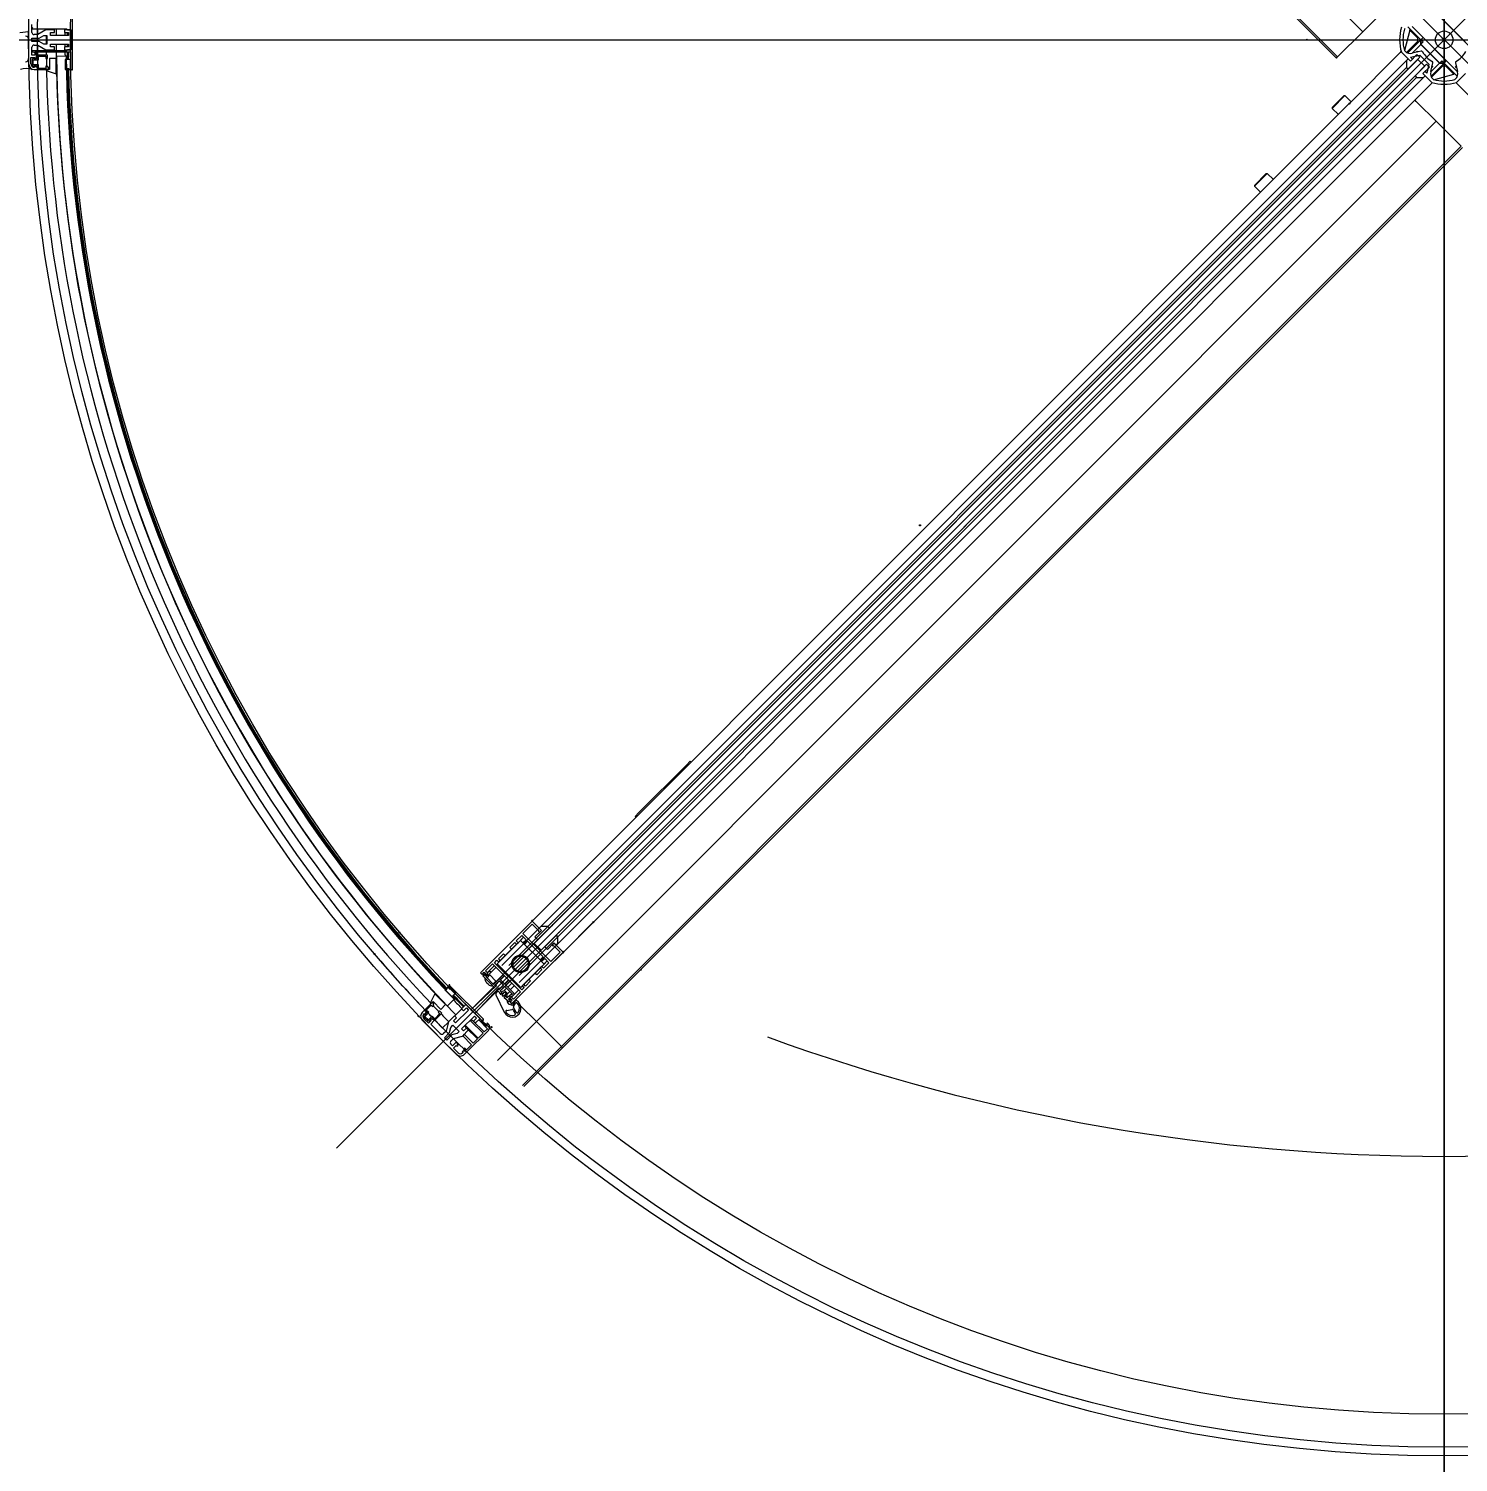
# Model space of a CAD drawing. Extents: x 820 to 5791, y 1495 to 5010.
# Drawn here: x 3025.5 to 3155.6, y 1950.3 to 2080.7 of the extents above; entities that cross this region are included whole.
import ezdxf

# ---------------------------------------------------------------- set-up
doc = ezdxf.new("R2010")
doc.units = 0
doc.header["$LTSCALE"] = 20
doc.layers.get('0').update_dxf_attribs({"linetype": 'CONTINUOUS', "lineweight": 15})
doc.layers.get('DEFPOINTS').update_dxf_attribs({"linetype": 'CONTINUOUS'})
doc.layers.add('_00_TT_PLASTER INTERIOR', color=60, linetype='CONTINUOUS', lineweight=0)
doc.layers.add('ölç', color=63, linetype='CONTINUOUS', lineweight=20)
doc.layers.add('dış ölçü', color=7, linetype='CONTINUOUS', lineweight=20, true_color=0x0d6787)
doc.styles.add('TRS', font='times.ttf', dxfattribs={"width": 0.8})
doc.dimstyles.new('dış ölçü', dxfattribs={"dimtxt": 12, "dimasz": 5, "dimexe": 5, "dimexo": 35, "dimgap": 5, "dimtad": 1, "dimdec": 0, "dimdsep": 46, "dimtxsty": 'TRS', "dimblk": 'DOT', "dimcen": 0, "dimdle": 0.1, "dimclrd": 256, "dimclre": 256, "dimclrt": 73, "dimadec": 0, "dimazin": 0, "dimtfac": 0.3, "dimtdec": 0, "dimtix": 1, "dimtmove": 2, "dimatfit": 3, "dimldrblk": 'DOT', "dimfxl": 1, "dimfxlon": 1, "dimtolj": 1, "dimarcsym": 0})

# ---------------------------------------------------------------- blocks, each defined once
blk = doc.blocks.new('_Dot')
at = {"layer": 'ölç', "color": 0, "lineweight": -2}
blk.add_line((-0.5, 0), (-1, 0), dxfattribs=at)
at = {"layer": 'ölç', "color": 0, "const_width": 0.5}
blk.add_lwpolyline([(-0.25, 0, 1), (0.25, 0, 1)], format="xyb", close=True, dxfattribs=at)
blk = doc.blocks.new('*D176')
at = {"layer": 'DEFPOINTS', "color": 0, "transparency": 16777216}
for p in [(2844.18, 2097.04), (3414.39, 2084.55), (3414.39, 1809.28)]:
    blk.add_point(p, dxfattribs=at)
at = {"layer": 'dış ölçü', "lineweight": -2, "transparency": 16777216}
for p, q in [((2844.18, 1810.28), (2844.18, 1804.28)), ((3414.39, 1810.28), (3414.39, 1804.28)), ((2849.18, 1809.28), (3409.39, 1809.28))]:
    blk.add_line(p, q, dxfattribs=at)
at = {"layer": 'dış ölçü', "lineweight": -2, "transparency": 16777216, "xscale": 5, "yscale": 5, "zscale": 5, "rotation": 180}
blk.add_blockref('_Dot', (2844.18, 1809.28), dxfattribs=at)
at = {"layer": 'dış ölçü', "lineweight": -2, "transparency": 16777216, "xscale": 5, "yscale": 5, "zscale": 5}
blk.add_blockref('_Dot', (3414.39, 1809.28), dxfattribs=at)
at = {"layer": 'dış ölçü', "color": 73, "transparency": 16777216, "insert": (3129.28, 1820.4), "char_height": 12, "attachment_point": 5, "style": 'TRS'}
blk.add_mtext('\\A1;570', dxfattribs=at)
blk = doc.blocks.new('*D180')
at = {"layer": 'DEFPOINTS', "color": 0, "transparency": 16777216}
for p in [(3700.97, 2100.04), (2054.29, 2083.44), (3700.97, 1729.28)]:
    blk.add_point(p, dxfattribs=at)
at = {"layer": 'dış ölçü', "lineweight": -2, "transparency": 16777216}
for p, q in [((2054.29, 1730.28), (2054.29, 1724.28)), ((3700.97, 1730.28), (3700.97, 1724.28)), ((2059.29, 1729.28), (3695.97, 1729.28))]:
    blk.add_line(p, q, dxfattribs=at)
at = {"layer": 'dış ölçü', "lineweight": -2, "transparency": 16777216, "xscale": 5, "yscale": 5, "zscale": 5, "rotation": 180}
blk.add_blockref('_Dot', (2054.29, 1729.28), dxfattribs=at)
at = {"layer": 'dış ölçü', "lineweight": -2, "transparency": 16777216, "xscale": 5, "yscale": 5, "zscale": 5}
blk.add_blockref('_Dot', (3700.97, 1729.28), dxfattribs=at)
at = {"layer": 'dış ölçü', "color": 73, "transparency": 16777216, "insert": (2877.63, 1740.4), "char_height": 12, "attachment_point": 5, "style": 'TRS'}
blk.add_mtext('\\A1;1647', dxfattribs=at)
blk = doc.blocks.new('HGJFG')
at = {"color": 9}
for p, q in [((-2010.28, -3148.09), (-2010.28, -3433.19)), ((-1909.48, -3391.44), (-2111.07, -3189.84)), ((-2111.07, -3391.44), (-1909.48, -3189.84)), ((-2010.28, -3328.28), (-2010.28, -3190.25)), ((-2017.68, -3289.92), (-2103.1, -3204.5)), ((-2020.07, -3292.3), (-2105.49, -3206.89)), ((-2019.97, -3292.2), (-2105.38, -3206.78)), ((-2135.08, -3293.24), (-2135.08, -3288.04)), ((-2017.68, -3289.92), (-2015.96, -3288.19)), ((-2011.5, -3287.72), (-2007.35, -3291.87)), ((-2139.08, -3288.44), (-2139.08, -3292.84)), ((-2138.78, -3289.97), (-2138.78, -3289.24)), ((-2138.69, -3289.65), (-2135.64, -3289.65)), ((-2135.64, -3289.65), (-2135.56, -3289.73)), ((-2013.9, -3289.67), (-2013.84, -3289.61)), ((-2013.59, -3289.45), (-2012.4, -3290.64)), ((-2013.41, -3289.77), (-2013.38, -3289.66)), ((-2009.05, -3293.57), (-2013.2, -3289.42)), ((-2008.36, -3290.84), (-2010.48, -3288.72)), ((-2010.28, -3289.64), (-2010.28, -3291.64)), ((-2152.83, -3290.64), (-1867.73, -3290.64)), ((-2152.83, -3290.64), (-1867.73, -3290.64)), ((-2139.08, -3289.93), (-2139.88, -3290)), ((-2139.08, -3290.64), (-2139.08, -3289.93)), ((-2138.78, -3290.79), (-2138.78, -3290.49)), ((-2138.78, -3290.49), (-2138.13, -3290.49)), ((-2138.13, -3290.79), (-2138.78, -3290.79)), ((-2138.25, -3290.17), (-2138.58, -3290.17)), ((-2137.51, -3289.74), (-2138.25, -3290.17)), ((-2138.13, -3290.49), (-2137.7, -3290.24)), ((-2137.7, -3291.04), (-2138.13, -3290.79)), ((-2137.7, -3290.24), (-2137.43, -3290.24)), ((-2136.73, -3289.74), (-2137.51, -3289.74)), ((-2137.43, -3290.24), (-2137.43, -3291.04)), ((-2137.1, -3290.25), (-2137.1, -3289.99)), ((-2137.1, -3289.99), (-2136.73, -3289.99)), ((-2135.45, -3290.25), (-2137.1, -3290.25)), ((-2136.73, -3289.99), (-2136.73, -3289.74)), ((-2135.26, -3289.74), (-2135.83, -3289.74)), ((-2135.83, -3289.74), (-2135.83, -3289.99)), ((-2135.83, -3289.99), (-2135.45, -3289.99)), ((-2135.56, -3289.73), (-2135.21, -3289.73)), ((-2135.45, -3289.99), (-2135.45, -3290.25)), ((-2135.26, -3291.54), (-2135.26, -3289.74)), ((-2135.21, -3289.73), (-2135.21, -3291.56)), ((-2017.68, -3289.92), (-2019.97, -3292.2)), ((-2013.41, -3289.77), (-2013.9, -3291.61)), ((-2012.68, -3290.78), (-2013.69, -3291.79)), ((-2012.4, -3290.64), (-2013.59, -3291.84)), ((-2013.41, -3289.77), (-2012.68, -3290.5)), ((-2012.68, -3290.93), (-2012.68, -3290.36)), ((-2012.68, -3290.36), (-2012.4, -3290.64)), ((-2012.4, -3290.64), (-2012.68, -3290.93)), ((-2012.2, -3290.44), (-2012.4, -3290.64)), ((-2012.4, -3291.07), (-2012.4, -3290.64)), ((-2012.4, -3290.64), (-2012.4, -3291.04)), ((-2012.2, -3290.84), (-2012.4, -3290.64)), ((-2012.4, -3291.04), (-2012.2, -3290.84)), ((-2012.2, -3290.44), (-2010.08, -3292.56)), ((-2010.45, -3290.47), (-2010.38, -3290.54)), ((-2138.88, -3292.84), (-2138.88, -3292.24)), ((-2138.88, -3292.24), (-2138.53, -3292.24)), ((-2138.78, -3292.04), (-2138.78, -3291.32)), ((-2138.53, -3292.04), (-2138.78, -3292.04)), ((-2138.71, -3291.75), (-2138.55, -3291.81)), ((-2135.64, -3291.64), (-2138.69, -3291.64)), ((-2138.58, -3291.12), (-2138.25, -3291.12)), ((-2138.55, -3291.81), (-2138.51, -3291.74)), ((-2138.38, -3291.74), (-2138.53, -3291.74)), ((-2138.53, -3291.74), (-2138.53, -3292.04)), ((-2138.53, -3292.24), (-2138.53, -3292.34)), ((-2138.51, -3291.74), (-2135.26, -3291.74)), ((-2138.38, -3292.34), (-2138.38, -3291.74)), ((-2138.28, -3292.27), (-2138.37, -3292.27)), ((-2138.37, -3292.27), (-2138.37, -3292.37)), ((-2137.38, -3292.04), (-2138.28, -3292.04)), ((-2138.28, -3292.04), (-2138.28, -3292.27)), ((-2138.25, -3291.12), (-2137.51, -3291.54)), ((-2138.18, -3292.47), (-2138.18, -3292.14)), ((-2138.18, -3292.14), (-2137.53, -3292.14)), ((-2137.43, -3291.04), (-2137.7, -3291.04)), ((-2137.53, -3292.14), (-2137.53, -3292.34)), ((-2137.51, -3291.54), (-2136.73, -3291.54)), ((-2137.38, -3292.34), (-2137.38, -3292.04)), ((-2137.1, -3291.29), (-2137.1, -3291.03)), ((-2137.1, -3291.03), (-2135.45, -3291.03)), ((-2136.73, -3291.29), (-2137.1, -3291.29)), ((-2136.73, -3291.54), (-2136.73, -3291.29)), ((-2135.67, -3292.14), (-2136.54, -3292.15)), ((-2135.45, -3291.29), (-2135.83, -3291.29)), ((-2135.83, -3291.29), (-2135.83, -3291.54)), ((-2135.83, -3291.54), (-2135.26, -3291.54)), ((-2135.56, -3291.56), (-2135.64, -3291.64)), ((-2135.21, -3291.56), (-2135.56, -3291.56)), ((-2135.45, -3291.03), (-2135.45, -3291.29)), ((-2135.26, -3291.74), (-2135.26, -3293.04)), ((-2020.07, -3292.3), (-2020, -3292.23)), ((-2019.97, -3292.2), (-2020, -3292.23)), ((-2014.24, -3291.77), (-2018.87, -3296.41)), ((-2014.17, -3291.77), (-2013.35, -3292.59)), ((-2014.17, -3291.77), (-2014.17, -3291.77)), ((-2013.84, -3291.68), (-2013.9, -3291.62)), ((-2013.56, -3293.29), (-2012.5, -3292.23)), ((-2012.75, -3291.99), (-2013.35, -3292.59)), ((-2013.33, -3292.23), (-2012.49, -3292.03)), ((-2013.16, -3292.4), (-2013.33, -3292.23)), ((-2013.2, -3291.87), (-2012.4, -3291.07)), ((-2012.36, -3291.67), (-2013.18, -3291.86)), ((-2012.93, -3292.16), (-2012.95, -3292.14)), ((-2012.83, -3291.78), (-2012.72, -3291.67)), ((-2012.5, -3292.23), (-2012.75, -3291.99)), ((-2012.72, -3291.67), (-2012.65, -3291.74)), ((-2012.49, -3292.03), (-2011.67, -3292.86)), ((-2012.4, -3291.04), (-2010.68, -3292.76)), ((-2012.4, -3291.07), (-2010.7, -3292.76)), ((-2139.08, -3292.34), (-2139.08, -3292.84)), ((-2139.07, -3292.96), (-2139.07, -3292.96)), ((-2139.07, -3293.02), (-2139.07, -3293.02)), ((-2139.07, -3293.09), (-2139.07, -3293.09)), ((-2139.07, -3293.15), (-2139.07, -3293.15)), ((-2139.07, -3293.21), (-2139.07, -3293.21)), ((-2139.05, -3292.99), (-2139.05, -3292.99)), ((-2139.05, -3293.05), (-2139.05, -3293.05)), ((-2139.05, -3293.12), (-2139.05, -3293.12)), ((-2139.05, -3293.18), (-2139.05, -3293.18)), ((-2139.05, -3293.24), (-2139.05, -3293.24)), ((-2139.04, -3293.02), (-2139.04, -3293.02)), ((-2139.04, -3293.09), (-2139.04, -3293.09)), ((-2139.04, -3293.15), (-2139.04, -3293.15)), ((-2139.04, -3293.21), (-2139.04, -3293.21)), ((-2139.02, -3293.05), (-2139.02, -3293.05)), ((-2139.02, -3293.12), (-2139.02, -3293.12)), ((-2139.02, -3293.18), (-2139.02, -3293.18)), ((-2139.02, -3293.24), (-2139.02, -3293.24)), ((-2139, -3293.09), (-2139, -3293.09)), ((-2139, -3293.15), (-2139, -3293.15)), ((-2139, -3293.21), (-2139, -3293.21)), ((-2139, -3293.28), (-2139, -3293.28)), ((-2138.99, -3293.12), (-2138.99, -3293.12)), ((-2138.99, -3293.18), (-2138.99, -3293.18)), ((-2138.99, -3293.24), (-2138.99, -3293.24)), ((-2138.97, -3293.15), (-2138.97, -3293.15)), ((-2138.97, -3293.21), (-2138.97, -3293.21)), ((-2138.97, -3293.28), (-2138.97, -3293.28)), ((-2138.96, -3293.18), (-2138.96, -3293.18)), ((-2138.96, -3293.24), (-2138.96, -3293.24)), ((-2138.94, -3293.21), (-2138.94, -3293.21)), ((-2138.94, -3293.28), (-2138.94, -3293.28)), ((-2138.92, -3293.24), (-2138.92, -3293.24)), ((-2138.91, -3293.28), (-2138.91, -3293.28)), ((-2138.89, -3293.24), (-2138.89, -3293.24)), ((-2138.88, -3293.28), (-2138.88, -3293.28)), ((-2138.86, -3293.31), (-2138.86, -3293.31)), ((-2138.83, -3293.31), (-2138.83, -3293.31)), ((-2138.77, -3292.49), (-2138.77, -3292.9)), ((-2138.59, -3292.32), (-2138.67, -3292.35)), ((-2138.67, -3292.92), (-2138.67, -3292.47)), ((-2138.67, -3292.47), (-2138.18, -3292.47)), ((-2138.18, -3292.92), (-2138.67, -3292.92)), ((-2138.67, -3293.04), (-2138.59, -3293.07)), ((-2138.53, -3293.14), (-2138.58, -3293.14)), ((-2138.58, -3293.34), (-2138.29, -3293.34)), ((-2138.57, -3292.37), (-2138.57, -3292.34)), ((-2138.37, -3292.37), (-2138.57, -3292.37)), ((-2138.57, -3293.05), (-2138.57, -3293.02)), ((-2138.57, -3293.02), (-2138.37, -3293.02)), ((-2138.53, -3292.34), (-2138.38, -3292.34)), ((-2138.38, -3293.04), (-2138.53, -3293.04)), ((-2138.53, -3293.04), (-2138.53, -3293.14)), ((-2138.38, -3293.14), (-2138.38, -3293.04)), ((-2138.29, -3293.14), (-2138.38, -3293.14)), ((-2138.37, -3293.02), (-2138.37, -3293.12)), ((-2138.37, -3293.12), (-2138.28, -3293.12)), ((-2138.29, -3293.34), (-2138.29, -3293.14)), ((-2138.28, -3293.12), (-2138.28, -3293.34)), ((-2138.28, -3293.34), (-2137.28, -3293.34)), ((-2138.18, -3293.24), (-2138.18, -3292.92)), ((-2137.53, -3293.24), (-2138.18, -3293.24)), ((-2137.53, -3292.34), (-2137.38, -3292.34)), ((-2137.38, -3293.04), (-2137.53, -3293.04)), ((-2137.53, -3293.04), (-2137.53, -3293.24)), ((-2137.18, -3293.34), (-2137.48, -3293.34)), ((-2137.48, -3293.34), (-2137.48, -3293.44)), ((-2137.48, -3293.44), (-2136.58, -3293.74)), ((-2137.38, -3293.14), (-2137.38, -3293.04)), ((-2137.28, -3293.14), (-2137.38, -3293.14)), ((-2137.28, -3293.34), (-2137.28, -3293.14)), ((-2136.58, -3292.34), (-2137.18, -3292.34)), ((-2137.18, -3292.34), (-2137.18, -3293.34)), ((-2136.58, -3293.74), (-2136.58, -3292.34)), ((-2135.76, -3292.44), (-2135.76, -3293.34)), ((-2135.26, -3292.44), (-2135.76, -3292.44)), ((-2135.76, -3293.34), (-2135.26, -3293.34)), ((-2135.26, -3293.04), (-2135.28, -3293.04)), ((-2135.28, -3293.04), (-2135.28, -3293.34)), ((-2135.28, -3293.34), (-2135.18, -3293.34)), ((-2135.26, -3293.34), (-2135.26, -3292.44)), ((-2012.67, -3292.42), (-2096.61, -3376.35)), ((-2013.71, -3292.52), (-2096.01, -3374.82)), ((-2095.99, -3376.97), (-2012.05, -3293.04)), ((-2013.71, -3293.15), (-2095.38, -3374.82)), ((-2013.56, -3293.29), (-2095.24, -3374.96)), ((-2020.07, -3292.3), (-2020.07, -3292.3)), ((-2013.56, -3292.37), (-2013.71, -3292.52)), ((-2013.71, -3292.52), (-2013.71, -3293.15)), ((-2013.71, -3293.15), (-2013.56, -3293.29)), ((-2013.35, -3292.59), (-2013.56, -3292.37)), ((-2013.35, -3292.59), (-2013.16, -3292.4)), ((-2013.1, -3292.84), (-2013.11, -3292.83)), ((-2011.87, -3292.87), (-2012.93, -3293.93)), ((-2012.67, -3292.42), (-2012.68, -3292.41)), ((-2012.05, -3293.04), (-2012.67, -3292.42)), ((-2012.47, -3293.47), (-2012.48, -3293.46)), ((-2012.22, -3293.72), (-2011.62, -3293.12)), ((-2012.03, -3293.53), (-2012.22, -3293.72)), ((-2012.04, -3293.05), (-2012.05, -3293.04)), ((-2011.86, -3293.69), (-2012.03, -3293.53)), ((-2011.62, -3293.12), (-2011.87, -3292.87)), ((-2011.67, -3292.86), (-2011.86, -3293.69)), ((-2011.77, -3293.32), (-2011.8, -3293.29)), ((-2011.5, -3293.54), (-2011.3, -3292.73)), ((-2010.7, -3292.76), (-2011.5, -3293.57)), ((-2011.47, -3293.96), (-2010.28, -3292.76)), ((-2010.42, -3293.05), (-2011.43, -3294.05)), ((-2011.3, -3293.08), (-2011.42, -3293.2)), ((-2011.37, -3293.01), (-2011.3, -3293.08)), ((-2010.28, -3292.76), (-2010.7, -3292.76)), ((-2010.48, -3292.56), (-2010.68, -3292.76)), ((-2010.68, -3292.76), (-2010.28, -3292.76)), ((-2010.56, -3293.05), (-2010.28, -3292.76)), ((-2009.99, -3293.05), (-2010.56, -3293.05)), ((-2010.28, -3292.76), (-2010.48, -3292.56)), ((-2010.28, -3292.76), (-2010.08, -3292.56)), ((-2010.28, -3292.76), (-2009.08, -3293.96)), ((-2010.28, -3292.76), (-2009.99, -3293.05)), ((-2010.14, -3293.05), (-2009.41, -3293.77)), ((-2009.25, -3292.73), (-2009.05, -3293.54)), ((-2009.25, -3293.08), (-2009.18, -3293.01)), ((-2009.14, -3293.2), (-2009.25, -3293.08)), ((-2094.6, -3375.6), (-2012.93, -3293.93)), ((-2094.46, -3375.74), (-2012.79, -3294.07)), ((-2094.46, -3376.38), (-2012.15, -3294.07)), ((-2011.37, -3294.57), (-2091.21, -3374.4)), ((-2012.93, -3293.93), (-2012.79, -3294.07)), ((-2012.79, -3294.07), (-2012.15, -3294.07)), ((-2012.22, -3293.72), (-2011.41, -3294.53)), ((-2012.01, -3293.93), (-2012.22, -3293.72)), ((-2012.15, -3294.07), (-2012.01, -3293.93)), ((-2011.37, -3294.57), (-2011.41, -3294.53)), ((-2011.25, -3294.26), (-2011.31, -3294.2)), ((-2011.24, -3294.27), (-2009.41, -3293.77)), ((-2009.3, -3293.74), (-2009.41, -3293.77)), ((-2009.24, -3294.2), (-2009.3, -3294.26)), ((-2009.14, -3294.53), (-2009.18, -3294.57)), ((-2009.18, -3294.57), (-1926.59, -3377.16)), ((-2009.14, -3294.53), (-2008.33, -3293.72)), ((-2020.47, -3296.8), (-2019.39, -3295.72)), ((-2019.32, -3295.72), (-2020.47, -3296.88)), ((-2019.39, -3295.72), (-2019.32, -3295.72)), ((-2019.32, -3295.72), (-2018.75, -3296.29)), ((-2012.81, -3296.24), (-2012.93, -3296.12)), ((-2018.94, -3296.48), (-2094.03, -3371.57)), ((-2020.47, -3296.8), (-2020.47, -3296.88)), ((-2020.47, -3296.88), (-2019.9, -3297.44)), ((-2012.81, -3296.24), (-2012.73, -3296.33)), ((-2011, -3298.05), (-2012.73, -3296.33)), ((-2011, -3298.05), (-2096.42, -3383.47)), ((-2011, -3298.05), (-2008.72, -3300.33)), ((-2008.72, -3300.33), (-2094.14, -3385.75)), ((-2008.62, -3300.44), (-2094.03, -3385.85)), ((-2027.54, -3303.88), (-2026.46, -3302.79)), ((-2026.39, -3302.79), (-2027.54, -3303.95)), ((-2027.54, -3303.88), (-2027.54, -3303.95)), ((-2027.54, -3303.95), (-2026.98, -3304.51)), ((-2026.46, -3302.79), (-2026.39, -3302.79)), ((-2026.39, -3302.79), (-2025.82, -3303.36)), ((-2079.23, -3356.6), (-2083.55, -3360.91)), ((-2079.23, -3356.6), (-2078.88, -3356.25)), ((-2078.8, -3356.33), (-2078.88, -3356.25)), ((-2083.9, -3361.27), (-2083.55, -3360.91)), ((-2083.82, -3361.35), (-2083.9, -3361.27)), ((-2090.53, -3368.07), (-2093.22, -3370.76)), ((-2090.57, -3368.04), (-2090.53, -3368)), ((-2090.57, -3368.04), (-2090.5, -3368.11)), ((-2090.53, -3368), (-2090.46, -3368.07)), ((-2090.5, -3368.11), (-2090.46, -3368.07)), ((-2105.4, -3371.84), (-2105.36, -3371.81)), ((-2105.36, -3371.81), (-2105.32, -3371.78)), ((-2105.33, -3371.85), (-2105.36, -3371.81)), ((-2105.29, -3371.82), (-2105.32, -3371.78)), ((-2093.26, -3370.79), (-2097.96, -3375.5)), ((-2094.1, -3371.92), (-2093.26, -3371.08)), ((-2092.41, -3371.64), (-2093.26, -3370.79)), ((-2093.26, -3371.08), (-2092.65, -3371.68)), ((-2092.41, -3371.64), (-2093.01, -3372.24)), ((-2092.76, -3372.49), (-2091.7, -3371.43)), ((-2092.65, -3371.68), (-2092.7, -3371.73)), ((-2092.7, -3371.73), (-2092.65, -3371.78)), ((-2092.65, -3371.78), (-2092.54, -3371.78)), ((-2092.48, -3371.29), (-2092.62, -3371.43)), ((-2092.62, -3371.43), (-2092.41, -3371.64)), ((-2092.54, -3371.78), (-2092.41, -3371.64)), ((-2091.84, -3371.29), (-2092.48, -3371.29)), ((-2091.7, -3371.43), (-2091.84, -3371.29)), ((-2087.7, -3370.9), (-2090.39, -3373.59)), ((-2087.74, -3370.86), (-2087.7, -3370.83)), ((-2087.74, -3370.86), (-2087.67, -3370.93)), ((-2087.7, -3370.83), (-2087.63, -3370.9)), ((-2087.67, -3370.93), (-2087.63, -3370.9)), ((-2105.36, -3371.88), (-2105.4, -3371.84)), ((-2105.36, -3371.88), (-2105.33, -3371.85)), ((-2105.29, -3371.82), (-2105.33, -3371.85)), ((-2094.33, -3372.55), (-2096.45, -3374.67)), ((-2095.31, -3373.2), (-2094.85, -3372.74)), ((-2094.69, -3372.9), (-2095.15, -3373.36)), ((-2094.85, -3372.74), (-2094.69, -3372.9)), ((-2094.71, -3372.6), (-2094.21, -3372.1)), ((-2094.55, -3372.76), (-2094.71, -3372.6)), ((-2094.69, -3372.9), (-2094.55, -3372.76)), ((-2094.05, -3372.26), (-2094.55, -3372.76)), ((-2094.05, -3372.26), (-2094.33, -3372.55)), ((-2094.1, -3372.77), (-2094.33, -3372.55)), ((-2094.21, -3372.1), (-2093.82, -3372.49)), ((-2091.56, -3374.47), (-2094.1, -3371.92)), ((-2093.82, -3372.49), (-2094.1, -3372.77)), ((-2094.1, -3372.77), (-2093.96, -3372.91)), ((-2093.96, -3372.91), (-2093.68, -3372.63)), ((-2092.55, -3374.33), (-2093.96, -3372.91)), ((-2093.68, -3372.63), (-2092.27, -3374.05)), ((-2093.07, -3372.82), (-2092.45, -3373.44)), ((-2093.01, -3372.24), (-2092.76, -3372.49)), ((-2091.06, -3372.07), (-2092.12, -3373.13)), ((-2091.88, -3373.37), (-2091.28, -3372.77)), ((-2091.28, -3372.77), (-2091.41, -3372.91)), ((-2091.41, -3372.91), (-2091.41, -3373.02)), ((-2091.41, -3373.02), (-2091.37, -3373.06)), ((-2091.37, -3373.06), (-2091.32, -3373.01)), ((-2091.32, -3373.01), (-2090.71, -3373.62)), ((-2091.28, -3372.77), (-2091.06, -3372.98)), ((-2090.43, -3373.62), (-2091.28, -3372.77)), ((-2090.92, -3372.21), (-2091.06, -3372.07)), ((-2091.06, -3372.98), (-2090.92, -3372.84)), ((-2090.92, -3372.84), (-2090.92, -3372.21)), ((-2107.67, -3373.8), (-2107.59, -3373.73)), ((-2107.64, -3373.84), (-2107.67, -3373.8)), ((-2107.56, -3373.77), (-2107.64, -3373.84)), ((-2107.56, -3373.77), (-2107.59, -3373.73)), ((-2096.69, -3374.58), (-2096.47, -3374.36)), ((-2096.47, -3374.36), (-2096.31, -3374.52)), ((-2096.33, -3374.22), (-2095.87, -3373.76)), ((-2096.17, -3374.38), (-2096.33, -3374.22)), ((-2096.31, -3374.52), (-2096.17, -3374.38)), ((-2095.71, -3373.92), (-2096.17, -3374.38)), ((-2095.87, -3373.76), (-2095.71, -3373.92)), ((-2095.71, -3373.92), (-2095.15, -3373.36)), ((-2095.15, -3373.36), (-2095.31, -3373.2)), ((-2095.13, -3378.32), (-2090.43, -3373.62)), ((-2094.96, -3374.97), (-2094.03, -3374.04)), ((-2094.6, -3375.32), (-2093.68, -3374.4)), ((-2092.27, -3374.05), (-2092.55, -3374.33)), ((-2092.55, -3374.33), (-2092.41, -3374.47)), ((-2092.41, -3374.47), (-2092.12, -3374.19)), ((-2091.89, -3374.42), (-2092.39, -3374.91)), ((-2092.18, -3374.7), (-2091.9, -3374.41)), ((-2092.12, -3373.13), (-2091.88, -3373.37)), ((-2092.12, -3374.19), (-2091.74, -3374.58)), ((-2090.71, -3373.62), (-2091.56, -3374.47)), ((-2097.96, -3375.5), (-2097.82, -3375.64)), ((-2097.82, -3375.64), (-2097.62, -3375.44)), ((-2097.53, -3375.53), (-2097.76, -3375.76)), ((-2097.51, -3375.55), (-2097.76, -3375.76)), ((-2097.62, -3375.44), (-2097.41, -3375.65)), ((-2097.59, -3375.72), (-2097.49, -3375.63)), ((-2097.52, -3375.8), (-2097.59, -3375.72)), ((-2097.36, -3375.64), (-2097.52, -3375.8)), ((-2097.51, -3375.33), (-2096.86, -3374.68)), ((-2097.3, -3375.54), (-2097.51, -3375.33)), ((-2097.49, -3375.57), (-2097.51, -3375.55)), ((-2097.49, -3375.63), (-2097.49, -3375.57)), ((-2097.46, -3375.6), (-2097.49, -3375.63)), ((-2097.44, -3375.87), (-2097.02, -3375.46)), ((-2097.41, -3375.65), (-2097.3, -3375.54)), ((-2097.13, -3375.69), (-2097.37, -3375.94)), ((-2097.32, -3375.57), (-2097.36, -3375.61)), ((-2097.36, -3375.61), (-2097.36, -3375.64)), ((-2097.32, -3375.48), (-2097.32, -3375.57)), ((-2096.7, -3374.84), (-2097.3, -3375.44)), ((-2097.06, -3375.39), (-2097.28, -3375.43)), ((-2096.56, -3376.26), (-2097.13, -3375.69)), ((-2096.55, -3374.99), (-2097.02, -3375.46)), ((-2096.86, -3374.68), (-2094.32, -3377.23)), ((-2094.21, -3377.05), (-2096.69, -3374.58)), ((-2094.3, -3376.82), (-2096.45, -3374.67)), ((-2096.32, -3376.1), (-2095.88, -3375.66)), ((-2094.3, -3376.82), (-2092.18, -3374.7)), ((-2092.99, -3375.51), (-2093.56, -3376.08)), ((-2092.53, -3375.05), (-2092.99, -3375.51)), ((-2092.83, -3375.67), (-2092.99, -3375.51)), ((-2092.37, -3375.21), (-2092.83, -3375.67)), ((-2092.39, -3374.91), (-2092.53, -3375.05)), ((-2092.53, -3375.05), (-2092.37, -3375.21)), ((-2092.18, -3374.7), (-2092.41, -3374.47)), ((-2092.23, -3375.07), (-2092.39, -3374.91)), ((-2091.74, -3374.58), (-2092.23, -3375.07)), ((-2083.39, -3375.21), (-2083.36, -3375.25)), ((-2083.36, -3375.18), (-2083.32, -3375.21)), ((-2083.36, -3375.25), (-2083.32, -3375.21)), ((-2100.86, -3376.7), (-2101.21, -3377.05)), ((-2100.86, -3376.7), (-2100.95, -3376.79)), ((-2100.95, -3376.79), (-2100.74, -3377)), ((-2100.22, -3377.33), (-2100.86, -3376.7)), ((-2100.74, -3377), (-2100.7, -3376.97)), ((-2097.69, -3379.72), (-2100.72, -3376.7)), ((-2100.7, -3376.97), (-2098.01, -3379.65)), ((-2096.51, -3376.66), (-2098.84, -3378.85)), ((-2098.49, -3379.21), (-2096.3, -3376.87)), ((-2098.48, -3378.51), (-2096.74, -3376.78)), ((-2097.76, -3375.76), (-2096.7, -3376.82)), ((-2096.77, -3376.55), (-2097.44, -3375.87)), ((-2097.27, -3376.54), (-2097.41, -3376.4)), ((-2096.56, -3376.26), (-2096.81, -3376.5)), ((-2096.32, -3376.1), (-2096.77, -3376.55)), ((-2096.7, -3376.82), (-2096.61, -3376.73)), ((-2096.69, -3376.65), (-2096.26, -3376.23)), ((-2096.61, -3376.73), (-2096.69, -3376.65)), ((-2096.53, -3376.64), (-2096.61, -3376.73)), ((-2096.23, -3376.24), (-2096.58, -3376.59)), ((-2096.58, -3376.59), (-2096.51, -3376.66)), ((-2096.36, -3376.98), (-2096.46, -3377.07)), ((-2096.28, -3376.89), (-2096.36, -3376.98)), ((-2096.29, -3377.05), (-2096.36, -3376.98)), ((-2096.3, -3376.87), (-2096.23, -3376.94)), ((-2095.86, -3376.63), (-2096.29, -3377.05)), ((-2096.26, -3376.23), (-2095.86, -3376.63)), ((-2095.87, -3376.59), (-2096.23, -3376.24)), ((-2096.23, -3376.94), (-2095.87, -3376.59)), ((-2094.92, -3377.36), (-2096.18, -3376.1)), ((-2096.18, -3377.13), (-2095.77, -3376.72)), ((-2095.79, -3375.75), (-2096.16, -3376.12)), ((-2096.13, -3376.15), (-2095.77, -3375.78)), ((-2095.59, -3376.9), (-2095.86, -3377.17)), ((-2095.78, -3376.5), (-2095.41, -3376.13)), ((-2095.77, -3376.72), (-2095.05, -3377.44)), ((-2095.39, -3376.16), (-2095.76, -3376.52)), ((-2095.3, -3376.25), (-2095.66, -3376.62)), ((-2095.12, -3376.43), (-2095.49, -3376.79)), ((-2094.92, -3376.7), (-2095.25, -3377.03)), ((-2094, -3376.84), (-2094.21, -3377.05)), ((-2094.02, -3376.54), (-2094.16, -3376.68)), ((-2094.16, -3376.68), (-2094, -3376.84)), ((-2093.56, -3376.08), (-2094.02, -3376.54)), ((-2093.86, -3376.7), (-2094.02, -3376.54)), ((-2093.4, -3376.24), (-2093.86, -3376.7)), ((-2093.56, -3376.08), (-2093.4, -3376.24)), ((-2102.34, -3378.18), (-2103.05, -3378.89)), ((-2102.13, -3377.4), (-2102.55, -3378.25)), ((-2102.55, -3378.25), (-2102.48, -3378.32)), ((-2102.48, -3378.32), (-2102.27, -3378.11)), ((-2102.2, -3378.32), (-2102.34, -3378.18)), ((-2102.27, -3378.11), (-2101.56, -3378.82)), ((-2102.27, -3378.39), (-2102.2, -3378.32)), ((-2101.14, -3378.39), (-2102.13, -3377.4)), ((-2101.21, -3377.05), (-2100.57, -3377.69)), ((-2100.98, -3378.5), (-2100.35, -3377.89)), ((-2100.57, -3377.69), (-2100.22, -3377.33)), ((-2096.41, -3377.11), (-2098.15, -3378.84)), ((-2096.57, -3377.5), (-2095.8, -3379.08)), ((-2096.4, -3377.19), (-2096.54, -3377.33)), ((-2096.46, -3377.07), (-2096.12, -3377.4)), ((-2096.24, -3377.28), (-2096.33, -3377.19)), ((-2096.18, -3377.41), (-2096.23, -3377.29)), ((-2096.02, -3377.29), (-2096.18, -3377.13)), ((-2096.12, -3377.4), (-2096.02, -3377.33)), ((-2095.99, -3377.32), (-2096.1, -3377.43)), ((-2095.98, -3377.29), (-2096.02, -3377.32)), ((-2096.01, -3377.26), (-2095.99, -3377.27)), ((-2095.74, -3377.14), (-2096, -3377.21)), ((-2096, -3377.52), (-2095.82, -3377.29)), ((-2095.94, -3377.63), (-2095.99, -3377.57)), ((-2095.65, -3377.46), (-2095.88, -3377.63)), ((-2095.72, -3377.62), (-2095.8, -3377.73)), ((-2095.8, -3377.73), (-2095.39, -3378.13)), ((-2095.79, -3377.74), (-2095.68, -3377.63)), ((-2095.66, -3377.87), (-2095.77, -3377.82)), ((-2095.5, -3377.38), (-2095.74, -3377.14)), ((-2095.73, -3377.28), (-2095.65, -3377.37)), ((-2095.53, -3377.78), (-2095.69, -3377.62)), ((-2095.57, -3377.96), (-2095.64, -3377.88)), ((-2095.63, -3377.63), (-2095.62, -3377.65)), ((-2095.57, -3377.64), (-2095.5, -3377.38)), ((-2095.48, -3378.25), (-2095.55, -3377.98)), ((-2095.29, -3377.55), (-2095.53, -3377.78)), ((-2095.3, -3377.2), (-2095.5, -3377.4)), ((-2095.43, -3377.88), (-2095.27, -3377.73)), ((-2095.36, -3377.95), (-2095.43, -3377.88)), ((-2095.39, -3378.13), (-2095.16, -3377.9)), ((-2095.27, -3377.86), (-2095.36, -3377.95)), ((-2095.12, -3377.37), (-2095.29, -3377.55)), ((-2095.11, -3377.5), (-2095.29, -3377.55)), ((-2095.18, -3377.67), (-2095.29, -3377.77)), ((-2095.29, -3377.77), (-2095.07, -3377.98)), ((-2095.27, -3377.73), (-2095.26, -3377.73)), ((-2095.23, -3377.83), (-2095.27, -3377.86)), ((-2095.2, -3377.86), (-2095.27, -3377.86)), ((-2095.07, -3377.98), (-2095.27, -3378.18)), ((-2095.27, -3378.18), (-2095.13, -3378.32)), ((-2095.26, -3377.73), (-2095.19, -3377.66)), ((-2095.16, -3377.9), (-2095.2, -3377.86)), ((-2095.19, -3377.66), (-2095.06, -3377.62)), ((-2095.16, -3377.65), (-2095.18, -3377.67)), ((-2094.97, -3377.88), (-2095.18, -3377.67)), ((-2095.05, -3377.44), (-2095.11, -3377.5)), ((-2094.78, -3377.98), (-2095.04, -3378.43)), ((-2095.02, -3377.6), (-2094.92, -3377.5)), ((-2094.32, -3377.23), (-2094.97, -3377.88)), ((-2094.96, -3378.56), (-2094.79, -3378.27)), ((-2094.48, -3377.06), (-2094.92, -3377.5)), ((-2094.81, -3378.01), (-2094.8, -3378.01)), ((-2094.51, -3378.16), (-2094.71, -3377.97)), ((-2103.06, -3378.9), (-2103.26, -3379.1)), ((-2103.12, -3379.24), (-2103.08, -3379.21)), ((-2103.08, -3379.31), (-2103.11, -3379.38)), ((-2103.08, -3379.21), (-2103.01, -3379.28)), ((-2103.08, -3379.55), (-2102.79, -3379.84)), ((-2102.91, -3379.04), (-2103.06, -3378.9)), ((-2103.05, -3378.89), (-2102.89, -3379.05)), ((-2103.02, -3379.32), (-2103.05, -3379.3)), ((-2103.02, -3379.47), (-2102.68, -3379.12)), ((-2102.88, -3379.18), (-2103.02, -3379.32)), ((-2102.71, -3379.78), (-2103.02, -3379.47)), ((-2103.01, -3379.28), (-2102.91, -3379.17)), ((-2102.98, -3379.1), (-2102.91, -3379.04)), ((-2102.91, -3379.17), (-2102.98, -3379.1)), ((-2102.89, -3379.05), (-2102.95, -3379.11)), ((-2102.95, -3379.11), (-2102.88, -3379.18)), ((-2102.91, -3378.89), (-2102.45, -3378.43)), ((-2102.68, -3379.12), (-2102.91, -3378.89)), ((-2102.36, -3379.44), (-2102.71, -3379.78)), ((-2102.45, -3378.43), (-2102.31, -3378.57)), ((-2102.13, -3379.67), (-2102.36, -3379.44)), ((-2102.31, -3378.57), (-2102.2, -3378.46)), ((-2102.2, -3378.46), (-2102.27, -3378.39)), ((-2102.13, -3379.81), (-2101.49, -3379.17)), ((-2101.67, -3379.21), (-2102.13, -3379.67)), ((-2101.71, -3378.96), (-2101.81, -3379.07)), ((-2101.81, -3379.07), (-2101.67, -3379.21)), ((-2101.49, -3379.17), (-2101.71, -3378.96)), ((-2101.56, -3378.82), (-2101.14, -3378.39)), ((-2100.33, -3379.42), (-2100.88, -3379.97)), ((-2100.42, -3379.86), (-2100.15, -3379.6)), ((-2100.15, -3379.6), (-2100.33, -3379.42)), ((-2100.32, -3379.43), (-2100.21, -3379.32)), ((-2099.06, -3378.88), (-2100.23, -3380.05)), ((-2100.21, -3379.32), (-2099.71, -3378.83)), ((-2099.71, -3378.83), (-2099.68, -3378.79)), ((-2099.29, -3378.38), (-2099.69, -3378.78)), ((-2099.69, -3378.78), (-2099.51, -3378.96)), ((-2099.68, -3380.6), (-2098.51, -3379.43)), ((-2099.51, -3378.96), (-2099.25, -3378.69)), ((-2098.01, -3379.65), (-2099.29, -3378.38)), ((-2099.25, -3378.69), (-2099.06, -3378.88)), ((-2098.84, -3378.85), (-2098.49, -3379.21)), ((-2098.33, -3379.61), (-2098.59, -3379.88)), ((-2098.51, -3379.43), (-2098.33, -3379.61)), ((-2095.58, -3378.91), (-2095.1, -3378.83)), ((-2095.1, -3378.45), (-2095.34, -3378.39)), ((-2094.99, -3378.88), (-2094.8, -3379.2)), ((-2094.71, -3379.09), (-2094.96, -3378.66)), ((-2094.31, -3378.51), (-2092.88, -3379.93)), ((-2103.26, -3379.81), (-2100.15, -3382.92)), ((-2102.7, -3380.09), (-2103.12, -3379.67)), ((-2102.45, -3379.84), (-2102.7, -3380.09)), ((-2102.62, -3379.87), (-2102.55, -3379.84)), ((-2102.56, -3379.78), (-2102.42, -3379.64)), ((-2102.54, -3379.8), (-2102.56, -3379.78)), ((-2102.41, -3379.67), (-2102.52, -3379.77)), ((-2102.52, -3379.77), (-2102.45, -3379.84)), ((-2102.48, -3380.16), (-2102.17, -3379.84)), ((-2101.62, -3381.03), (-2102.48, -3380.16)), ((-2102.42, -3379.64), (-2102.35, -3379.71)), ((-2102.34, -3379.74), (-2102.41, -3379.67)), ((-2102.35, -3379.71), (-2102.29, -3379.65)), ((-2102.31, -3379.7), (-2102.34, -3379.74)), ((-2102.17, -3379.84), (-2102.31, -3379.7)), ((-2102.29, -3379.65), (-2102.13, -3379.81)), ((-2101.42, -3380.51), (-2100.88, -3379.98)), ((-2101.1, -3380.79), (-2101.33, -3381.03)), ((-2101.25, -3381.4), (-2100.79, -3380.94)), ((-2100.88, -3379.97), (-2101.1, -3380.79)), ((-2100.79, -3380.94), (-2100.66, -3380.46)), ((-2100.66, -3380.46), (-2100.47, -3380.27)), ((-2100.47, -3380.27), (-2099.9, -3380.83)), ((-2100.23, -3380.05), (-2100.42, -3379.86)), ((-2099.9, -3380.83), (-2100.09, -3381.02)), ((-2099.5, -3380.78), (-2099.68, -3380.6)), ((-2099.61, -3381.25), (-2099.05, -3380.69)), ((-2099.23, -3380.52), (-2099.5, -3380.78)), ((-2099.35, -3380.39), (-2099.3, -3380.51)), ((-2098.17, -3381.43), (-2099.27, -3380.34)), ((-2099.27, -3380.53), (-2099.23, -3380.52)), ((-2099.05, -3380.69), (-2099.23, -3380.52)), ((-2099.23, -3380.52), (-2098.24, -3381.51)), ((-2099.23, -3382.71), (-2097.25, -3380.73)), ((-2098.82, -3379.82), (-2098.86, -3379.86)), ((-2098.86, -3379.86), (-2097.72, -3380.99)), ((-2097.62, -3380.88), (-2098.68, -3379.82)), ((-2098.59, -3379.88), (-2098.42, -3380.06)), ((-2098.42, -3380.06), (-2098.01, -3379.65)), ((-2098.01, -3379.65), (-2098.13, -3379.77)), ((-2098.13, -3379.77), (-2097.32, -3380.59)), ((-2097.92, -3379.84), (-2097.83, -3379.76)), ((-2097.43, -3380.34), (-2097.92, -3379.84)), ((-2097.83, -3379.76), (-2097.78, -3379.81)), ((-2097.71, -3379.81), (-2097.69, -3379.79)), ((-2097.32, -3380.59), (-2097.62, -3380.88)), ((-2097.34, -3380.25), (-2097.43, -3380.34)), ((-2097.37, -3380.11), (-2097.39, -3380.13)), ((-2097.39, -3380.2), (-2097.34, -3380.25)), ((-2097.25, -3380.16), (-2097.3, -3380.11)), ((-2090.6, -3382.21), (-2092.88, -3379.93)), ((-2101.03, -3381.61), (-2101.25, -3381.4)), ((-2100.57, -3381.15), (-2101.03, -3381.61)), ((-2100.66, -3381.7), (-2100.43, -3381.47)), ((-2100.5, -3382.14), (-2100.66, -3381.98)), ((-2100.09, -3381.02), (-2100.57, -3381.15)), ((-2100.19, -3381.82), (-2100.5, -3382.14)), ((-2100.43, -3381.47), (-2099.61, -3381.25)), ((-2100.43, -3382.35), (-2100.19, -3382.11)), ((-2100.04, -3381.97), (-2100.19, -3381.82)), ((-2100.19, -3382.11), (-2100.11, -3382.18)), ((-2100.11, -3382.18), (-2100.01, -3382.07)), ((-2100.08, -3382), (-2100.04, -3381.97)), ((-2100.01, -3382.07), (-2100.08, -3382)), ((-2099.44, -3381.08), (-2099.58, -3381.22)), ((-2099.58, -3381.22), (-2098.77, -3382.04)), ((-2098.63, -3381.89), (-2099.44, -3381.08)), ((-2098.77, -3382.04), (-2099.23, -3382.5)), ((-2098.24, -3381.51), (-2098.63, -3381.89)), ((-2097.72, -3380.99), (-2098.17, -3381.43)), ((-2090.57, -3382.25), (-2090.6, -3382.21)), ((-2100.01, -3382.78), (-2100.43, -3382.35)), ((-2099.51, -3382.57), (-2099.62, -3382.67)), ((-2099.62, -3382.67), (-2099.55, -3382.74)), ((-2099.55, -3382.74), (-2099.58, -3382.78)), ((-2099.44, -3382.64), (-2099.51, -3382.57)), ((-2099.39, -3382.34), (-2099.5, -3382.44)), ((-2099.5, -3382.44), (-2099.23, -3382.71)), ((-2099.38, -3382.57), (-2099.44, -3382.64)), ((-2099.44, -3382.92), (-2099.24, -3382.71)), ((-2099.23, -3382.5), (-2099.39, -3382.34)), ((-2099.24, -3382.71), (-2099.38, -3382.57)), ((-2090.57, -3382.25), (-2090.5, -3382.32)), ((-2090.5, -3382.32), (-2090.5, -3382.32))]:
    blk.add_line(p, q, dxfattribs=at)
at = {"color": 9, "ltscale": 2}
for p, q in [((-2010.28, -3433.19), (-2010.28, -3148.09)), ((-2152.83, -3290.64), (-1867.73, -3290.64))]:
    blk.add_line(p, q, dxfattribs=at)
at = {"color": 9}
for centre, radius in [((-2010.28, -3290.64), 128.8), ((-2010.28, -3290.64), 125), ((-2010.28, -3290.64), 125), ((-2135.28, -3290.64), 0.05), ((-2022.78, -3290.64), 0.05), ((-2010.28, -3290.64), 0.8), ((-2010.28, -3290.64), 0.05), ((-2018.9, -3296.44), 0.05), ((-2057.97, -3334.8), 0.05), ((-2057.97, -3334.8), 0.025), ((-2094.32, -3374.68), 0.8), ((-2094.32, -3374.68), 0.7), ((-2103.61, -3379.45), 0.05), ((-2096.97, -3380.44), 0.05)]:
    blk.add_circle(centre, radius, dxfattribs=at)
at = {"color": 9, "ltscale": 0.5}
for radius in [128, 128, 125]:
    blk.add_circle((-2010.28, -3290.64), radius, dxfattribs=at)
at = {"color": 9}
for centre, radius, start, end in [((-2138.69, -3289.59), 0.06, 110, 270), ((-2005.28, -3290.64), 133, 179.5721, 179.7954), ((-2005.28, -3290.64), 132.2, 179.5695, 179.6099), ((-2005.28, -3290.64), 131.3, 179.5665, 179.8298), ((-2005.28, -3290.64), 130.5, 179.5639, 179.6049), ((-2010.28, -3290.64), 4.05, 163.7719, 196.2281), ((-2010.28, -3290.64), 3.75, 164.9264, 195.0736), ((-2139.38, -3290.61), 0.302, 354.341, 85.2113), ((-2138.58, -3289.97), 0.2, 180, 270), ((-2005.28, -3290.64), 133, 179.9354, 180.0646), ((-2005.28, -3290.64), 132.2, 179.8266, 180.1734), ((-2005.28, -3290.64), 130.5, 179.7146, 179.8288), ((-2005.28, -3290.64), 130.3, 179.7142, 179.8285), ((-2005.28, -3290.64), 130.3, 179.5903, 179.6042), ((-2005.28, -3290.64), 130.2, 179.714, 179.8284), ((-2005.28, -3290.64), 130.2, 179.5973, 179.6039), ((-2005.28, -3290.64), 130, 179.5967, 179.6033), ((-2010.42, -3290.5), 0.05, 135, 315), ((-2138.58, -3291.32), 0.2, 90, 180), ((-2138.69, -3291.7), 0.06, 90, 250), ((-2005.28, -3290.64), 133, 180.2046, 180.4279), ((-2005.28, -3290.64), 133, 180.4739, 180.6031), ((-2005.28, -3290.64), 132.2, 180.3901, 180.4305), ((-2005.28, -3290.64), 132.2, 180.4767, 180.6068), ((-2005.28, -3290.64), 131.3, 180.1702, 180.4335), ((-2010.28, -3290.64), 126.3, 180.48, 224.6123), ((-2010.28, -3290.64), 126.28, 180.6591, 224.1212), ((-2005.28, -3290.64), 130.5, 180.1712, 180.2854), ((-2005.28, -3290.64), 130.5, 180.3951, 180.4361), ((-2005.28, -3290.64), 130.5, 180.483, 180.6591), ((-2010.28, -3290.64), 125.4, 180.6591, 224.1212), ((-2005.28, -3290.64), 130.3, 180.1715, 180.2858), ((-2005.28, -3290.64), 130.3, 180.3958, 180.4097), ((-2005.28, -3290.64), 130.3, 180.4837, 180.7915), ((-2005.28, -3290.64), 130.2, 180.1716, 180.286), ((-2005.28, -3290.64), 130.2, 180.3961, 180.4027), ((-2005.28, -3290.64), 130.2, 180.4841, 180.7921), ((-2005.28, -3290.64), 130, 180.3967, 180.4033), ((-2005.28, -3290.64), 130, 180.4848, 180.7934), ((-2014.2, -3291.74), 0.05, 75.8036, 315.4043), ((-2013.34, -3291.18), 0.7, 225, 283.46), ((-2012.34, -3291.77), 0.1, 28.5872, 103.46), ((-2010.28, -3290.64), 2.25, 208.5872, 241.4128), ((-2010.28, -3290.64), 2.25, 298.5872, 331.4128), ((-2139.3, -3294.9), 1.65, 70.7438, 108.9482), ((-2139.38, -3292.36), 0.301, 274.7584, 5.26), ((-2138.58, -3292.84), 0.5, 180, 270), ((-2138.42, -3292.78), 0.66, 185.6468, 238.8698), ((-2138.58, -3292.84), 0.3, 180, 270), ((-2138.62, -3292.49), 0.15, 110, 180), ((-2138.62, -3292.9), 0.15, 180, 250), ((-2138.59, -3292.34), 0.02, 0, 110), ((-2138.59, -3293.05), 0.02, 250, 0), ((-2005.28, -3290.64), 133, 180.7862, 180.9801), ((-2005.28, -3290.64), 132.2, 180.7368, 181.0402), ((-2010.28, -3290.64), 127.2, 181.2179, 223.5636), ((-2010.28, -3290.64), 125.3, 181.1873, 223.5927), ((-2010.28, -3290.64), 125.2, 181.1882, 223.5917), ((-2135.18, -3293.24), 0.1, 270, 0), ((-2135.13, -3293.34), 0.05, 180, 53.1301), ((-2010.82, -3293.71), 0.7, 166.54, 225), ((-2011.4, -3292.71), 0.1, 346.54, 61.4128), ((-2009.15, -3292.71), 0.1, 118.5872, 193.46), ((-2009.74, -3293.71), 0.7, 315, 13.46), ((-2010.28, -3290.64), 4.05, 253.7719, 286.2281), ((-2010.28, -3290.64), 3.75, 254.9264, 285.0736), ((-2088.27, -3368.64), 0.45, 121.7385, 148.2615), ((-2088.27, -3368.64), 0.45, 301.7385, 328.2615), ((-2093.26, -3370.79), 0.05, 315, 225), ((-2091.1, -3371.46), 0.45, 121.7385, 148.2615), ((-2091.1, -3371.46), 0.45, 301.7385, 328.2615), ((-2006.74, -3287.11), 133, 220.6822, 223.6213), ((-2090.43, -3373.62), 0.05, 225, 135), ((-2097.27, -3375.48), 0.05, 100, 180), ((-2097.05, -3375.43), 0.04, 315, 100), ((-2100.79, -3376.77), 0.1, 45, 135), ((-2100.79, -3376.63), 0.05, 297.8856, 242.1144), ((-2097.06, -3376.04), 0.5, 171.8699, 225), ((-2096.92, -3376.18), 0.5, 225, 278.1301), ((-2096.25, -3376.17), 0.1, 45, 135), ((-2095.27, -3376.34), 0.5, 315, 320.7392), ((-2006.74, -3287.11), 130.3, 223.9886, 224.6042), ((-2006.74, -3287.11), 130.2, 223.9878, 224.6039), ((-2006.74, -3287.11), 130.5, 224.1212, 224.6049), ((-2006.74, -3287.11), 130, 223.995, 224.6033), ((-2096.43, -3377.43), 0.15, 135, 205.9839), ((-2096.37, -3377.23), 0.05, 45, 135), ((-2096.28, -3377.32), 0.05, 25, 45), ((-2096.13, -3377.39), 0.05, 205, 315), ((-2095.99, -3377.23), 0.03, 105, 235), ((-2096.03, -3377.31), 0.02, 305, 45), ((-2095.96, -3377.55), 0.04, 143.0272, 225), ((-2096.01, -3377.3), 0.03, 315, 55), ((-2095.91, -3377.6), 0.04, 225, 306.9728), ((-2095.77, -3377.33), 0.06, 45, 143.0272), ((-2095.75, -3377.77), 0.05, 135, 245), ((-2095.08, -3378.73), 0.8, 205.9839, 45), ((-2095.71, -3377.63), 0.02, 45, 145), ((-2095.66, -3377.65), 0.03, 35, 135), ((-2095.68, -3377.92), 0.05, 45, 65), ((-2095.69, -3377.41), 0.06, 306.9728, 45), ((-2095.6, -3377.63), 0.03, 215, 345), ((-2095.6, -3377.99), 0.05, 15, 45), ((-2095.29, -3378.19), 0.2, 195, 255), ((-2095.08, -3377.55), 0.075, 285, 315), ((-2094.99, -3377.43), 0.1, 315, 45), ((-2094.7, -3378.32), 0.1, 47.279, 150), ((-2094.74, -3378.01), 0.05, 45, 150), ((-2095.08, -3378.73), 0.66, 325.3769, 47.279), ((-2102.91, -3379.45), 0.5, 135, 225), ((-2102.91, -3379.45), 0.3, 135, 225), ((-2102.98, -3379.44), 0.15, 155, 225), ((-2103.06, -3379.32), 0.02, 45, 155), ((-2006.74, -3287.11), 133, 223.8045, 223.9983), ((-2006.74, -3287.11), 132.2, 223.743, 224.0465), ((-2006.74, -3287.11), 132.2, 224.1765, 224.6099), ((-2095.56, -3379.01), 0.1, 100, 210.6285), ((-2095.08, -3378.73), 0.66, 210.6285, 289.7134), ((-2095.09, -3378.4), 0.05, 255, 330), ((-2095.08, -3378.93), 0.1, 30, 100), ((-2094.87, -3378.61), 0.1, 150, 210), ((-2094.89, -3379.25), 0.1, 289.7134, 30), ((-2094.62, -3379.04), 0.1, 210, 325.3769), ((-2102.68, -3379.73), 0.15, 225, 295), ((-2102.56, -3379.82), 0.02, 295, 45), ((-2006.74, -3287.11), 133, 224.1815, 224.6123), ((-2099.3, -3380.37), 0.05, 45, 200.9473), ((-2099.28, -3380.5), 0.025, 200.9473, 285), ((-2098.75, -3379.89), 0.1, 45, 135), ((-2097.75, -3379.77), 0.05, 225, 315), ((-2097.73, -3379.76), 0.05, 315, 45), ((-2097.36, -3380.16), 0.05, 135, 225), ((-2097.34, -3380.14), 0.05, 45, 135), ((-2097.53, -3380.44), 0.4, 315, 45), ((-2101.48, -3380.89), 0.2, 225, 315), ((-2100.52, -3381.84), 0.2, 135, 225), ((-2010.28, -3212.19), 180, 250, 290), ((-2099.8, -3382.57), 0.5, 225, 315), ((-2099.8, -3382.57), 0.3, 225, 315)]:
    blk.add_arc(centre, radius, start, end, dxfattribs=at)

msp = doc.modelspace()

# ---------------------------------------------------------------- block references
at = {"layer": '_00_TT_PLASTER INTERIOR'}
msp.add_blockref('HGJFG', (5164.59, 5370.35), dxfattribs=at)

# ---------------------------------------------------------------- dimensions: what is measured, and where the dimension line sits
at = {"layer": 'dış ölçü'}
for base, p1, p2, picture, middle in [((3700.97, 1729.28), (2054.29, 2083.44), (3700.97, 2100.04), '*D180', (2877.63, 1740.4)), ((3414.39, 1809.28), (2844.18, 2097.04), (3414.39, 2084.55), '*D176', (3129.28, 1820.4))]:
    dim = msp.add_linear_dim(base=base, p1=p1, p2=p2, dimstyle='dış ölçü', dxfattribs=at)
    dim.commit()
    dim.dimension.update_dxf_attribs({"geometry": picture, "text_midpoint": middle})

doc.saveas('drawing.dxf')
